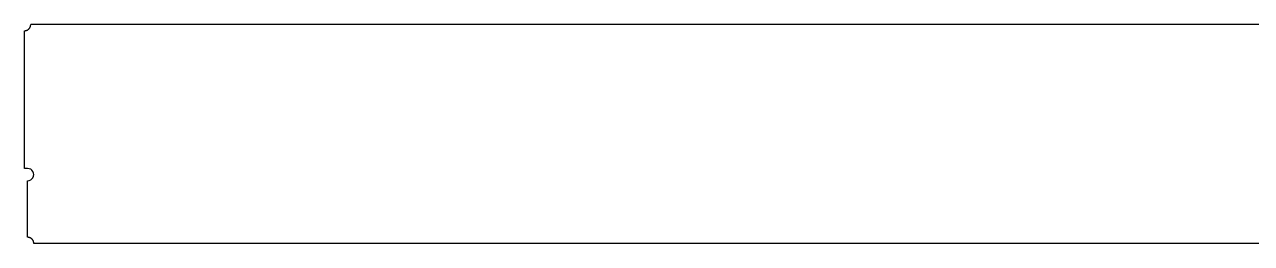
# Model space of a CAD drawing. Extents: x 0 to 11948, y -532 to 532.
# Drawn here: x 0 to 5974, y -532 to 532 of the extents above; entities that cross this region are included whole.
import ezdxf

# ---------------------------------------------------------------- set-up
doc = ezdxf.new("R2010")
doc.units = 0
doc.header["$LTSCALE"] = 10
doc.header["$MEASUREMENT"] = 0
doc.layers.add('TEILE', color=7, linetype='CONTINUOUS')

msp = doc.modelspace()

# ---------------------------------------------------------------- linework, layer by layer
at = {"layer": 'TEILE', "color": 2}
for p, q in [((0, 502.5), (1.605726, 502.54303)), ((0, -167.684998), (0, 502.5)), ((1.605726, 502.54303), (3.206851, 502.671875)), ((3.206851, 502.671875), (4.798782, 502.886322)), ((4.798782, 502.886322), (6.376956, 503.185608)), ((6.376956, 503.185608), (7.936847, 503.56897)), ((7.936847, 503.56897), (9.473985, 504.035217)), ((9.473985, 504.035217), (10.983962, 504.58313)), ((10.983962, 504.58313), (12.462448, 505.211029)), ((12.462448, 505.211029), (13.905206, 505.917206)), ((13.905206, 505.917206), (15.308099, 506.699554)), ((15.308099, 506.699554), (16.667105, 507.555908)), ((16.667105, 507.555908), (17.978331, 508.483765)), ((17.978331, 508.483765), (19.238012, 509.480469)), ((19.238012, 509.480469), (20.442543, 510.543182)), ((20.442543, 510.543182), (21.588463, 511.668823)), ((21.588463, 511.668823), (22.672493, 512.854187)), ((22.672493, 512.854187), (23.691523, 514.095886)), ((23.691523, 514.095886), (24.642632, 515.39032)), ((24.642632, 515.39032), (25.523092, 516.733826)), ((25.523092, 516.733826), (26.330379, 518.122498)), ((26.330379, 518.122498), (27.062183, 519.55249)), ((27.062183, 519.55249), (27.716398, 521.019531)), ((27.716398, 521.019531), (28.291153, 522.51947)), ((28.291153, 522.51947), (28.7848, 524.048035)), ((28.78479, 524.048035), (29.694643, 528.23053)), ((28.7848, 524.048035), (28.78479, 524.048035)), ((29.694643, 528.23053), (29.880123, 530.833252)), ((29.880123, 530.833252), (29.999831, 532.5)), ((11918.002126, 532.5), (29.999831, 532.5)), ((15.021695, -167.684509), (0, -167.684998)), ((22.786301, -168.706497), (15.021695, -167.684509)), ((30.021824, -171.703262), (22.786301, -168.706497)), ((36.23518, -176.470627), (30.021824, -171.703262)), ((41.002937, -182.683685), (36.23518, -176.470627)), ((15.000002, -502.5), (15.01181, -227.684509)), ((15.01181, -227.684509), (22.78816, -226.662048)), ((22.78816, -226.662048), (30.023491, -223.664795)), ((30.023491, -223.664795), (36.236542, -218.897034)), ((36.236542, -218.897034), (41.003899, -212.683685)), ((44.000183, -189.919006), (41.002937, -182.683685)), ((41.003899, -212.683685), (44.000683, -205.448151)), ((45.022655, -197.683548), (44.000183, -189.919006)), ((44.000683, -205.448151), (45.022655, -197.683548)), ((16.624168, -502.543976), (15.000001, -502.5)), ((15.000001, -502.5), (15.000002, -502.5)), ((18.243572, -502.675842), (16.624168, -502.543976)), ((19.85346, -502.895203), (18.243572, -502.675842)), ((21.449112, -503.201355), (19.85346, -502.895203)), ((23.025848, -503.593475), (21.449112, -503.201355)), ((24.579046, -504.070404), (23.025848, -503.593475)), ((26.104143, -504.630707), (24.579046, -504.070404)), ((27.596672, -505.272766), (26.104143, -504.630707)), ((29.05225, -505.994629), (27.596672, -505.272766)), ((30.466614, -506.794281), (29.05225, -505.994629)), ((31.835611, -507.669342), (30.466614, -506.794281)), ((33.155224, -508.617218), (31.835611, -507.669342)), ((34.421585, -509.635132), (33.155224, -508.617218)), ((35.630981, -510.720154), (34.421585, -509.635132)), ((36.779861, -511.869019), (35.630981, -510.720154)), ((37.864857, -513.07843), (36.779861, -511.869019)), ((38.882786, -514.344788), (37.864857, -513.07843)), ((39.830666, -515.664429), (38.882786, -514.344788)), ((40.705711, -517.033386), (39.830666, -515.664429)), ((41.505356, -518.447754), (40.705711, -517.033386)), ((42.227257, -519.90332), (41.505356, -518.447754)), ((42.869297, -521.395874), (42.227257, -519.90332)), ((43.429588, -522.920959), (42.869297, -521.395874)), ((43.906494, -524.474121), (43.429588, -522.920959)), ((44.298611, -526.050903), (43.906494, -524.474121)), ((44.60479, -527.646545), (44.298611, -526.050903)), ((44.824135, -529.25647), (44.60479, -527.646545)), ((44.955997, -530.875793), (44.824135, -529.25647)), ((45.000004, -532.5), (44.955997, -530.875793)), ((11902.970703, -532.5), (45.000004, -532.5))]:
    msp.add_line(p, q, dxfattribs=at)

doc.saveas('drawing.dxf')
